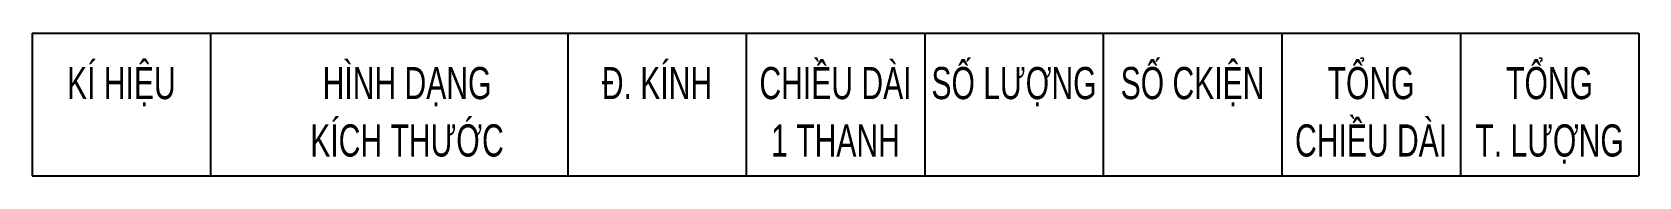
# Model space of a CAD drawing. Extents: x 3221 to 3311, y 4279.4 to 4287.4.
import ezdxf
from ezdxf.enums import TextEntityAlignment as Align

# ---------------------------------------------------------------- set-up
doc = ezdxf.new("R2010")
doc.units = 0
doc.header["$MEASUREMENT"] = 0
doc.layers.add('1', color=1, linetype='Continuous')
doc.styles.add('2', font='vn_vni.shx', dxfattribs={"width": 0.7, "height": 4.5})

msp = doc.modelspace()

# ---------------------------------------------------------------- linework, layer by layer
at = {"layer": '1'}
for p, q in [((3220.992, 4287.401), (3310.992, 4287.401)), ((3220.992, 4287.401), (3220.992, 4279.401)), ((3230.992, 4287.401), (3230.992, 4279.401)), ((3250.992, 4287.401), (3250.992, 4279.401)), ((3260.992, 4287.401), (3260.992, 4279.401)), ((3270.992, 4287.401), (3270.992, 4279.401)), ((3280.992, 4287.401), (3280.992, 4279.401)), ((3290.992, 4287.401), (3290.992, 4279.401)), ((3300.992, 4287.401), (3300.992, 4279.401)), ((3310.992, 4287.401), (3310.992, 4279.401)), ((3220.992, 4279.401), (3310.992, 4279.401))]:
    msp.add_line(p, q, dxfattribs=at)

# ---------------------------------------------------------------- texts
at = {"layer": '1', "style": '2', "width": 0.7}
for s, p in [('KÍ HIEÄU', (3225.992, 4284.601)), ('HÌNH DAÏNG', (3241.992, 4284.601)), ('Ñ. KÍNH', (3255.992, 4284.601)), ('CHIEÀU DAØI', (3265.992, 4284.601)), ('SOÁ LÖÔÏNG', (3275.992, 4284.601)), ('SOÁ CKIEÄN', (3285.992, 4284.601)), ('TOÅNG', (3295.992, 4284.601)), ('TOÅNG', (3305.992, 4284.601)), ('KÍCH THÖÔÙC', (3241.992, 4281.388)), ('1 THANH', (3265.992, 4281.388)), ('CHIEÀU DAØI', (3295.992, 4281.388)), ('T. LÖÔÏNG', (3305.992, 4281.388))]:
    msp.add_text(s, height=1.8, dxfattribs=at).set_placement(p, align=Align.MIDDLE_CENTER)

doc.saveas('drawing.dxf')
